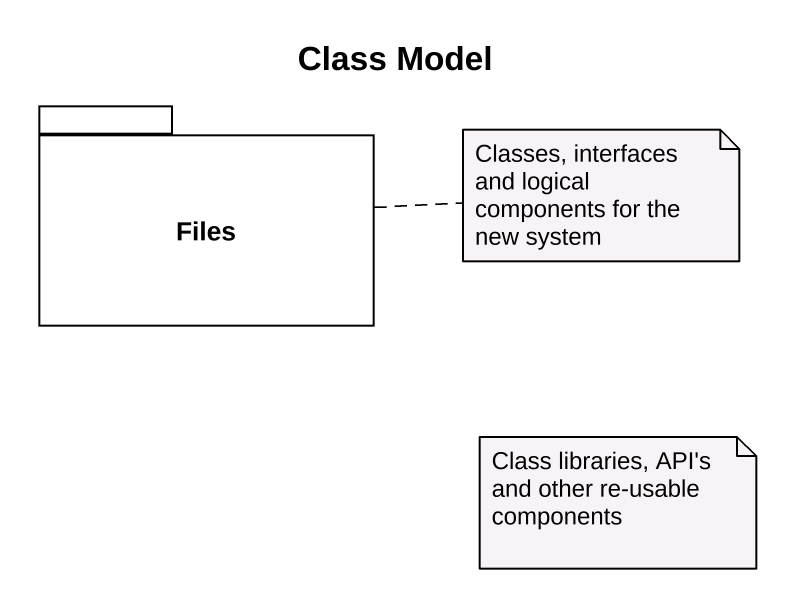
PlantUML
@startuml
title Class Model
package Files {
}
note right of Files : Classes, interfaces and logical components for the new system
note as N2
  Class libraries, API's and other re-usable components
end note
@enduml
